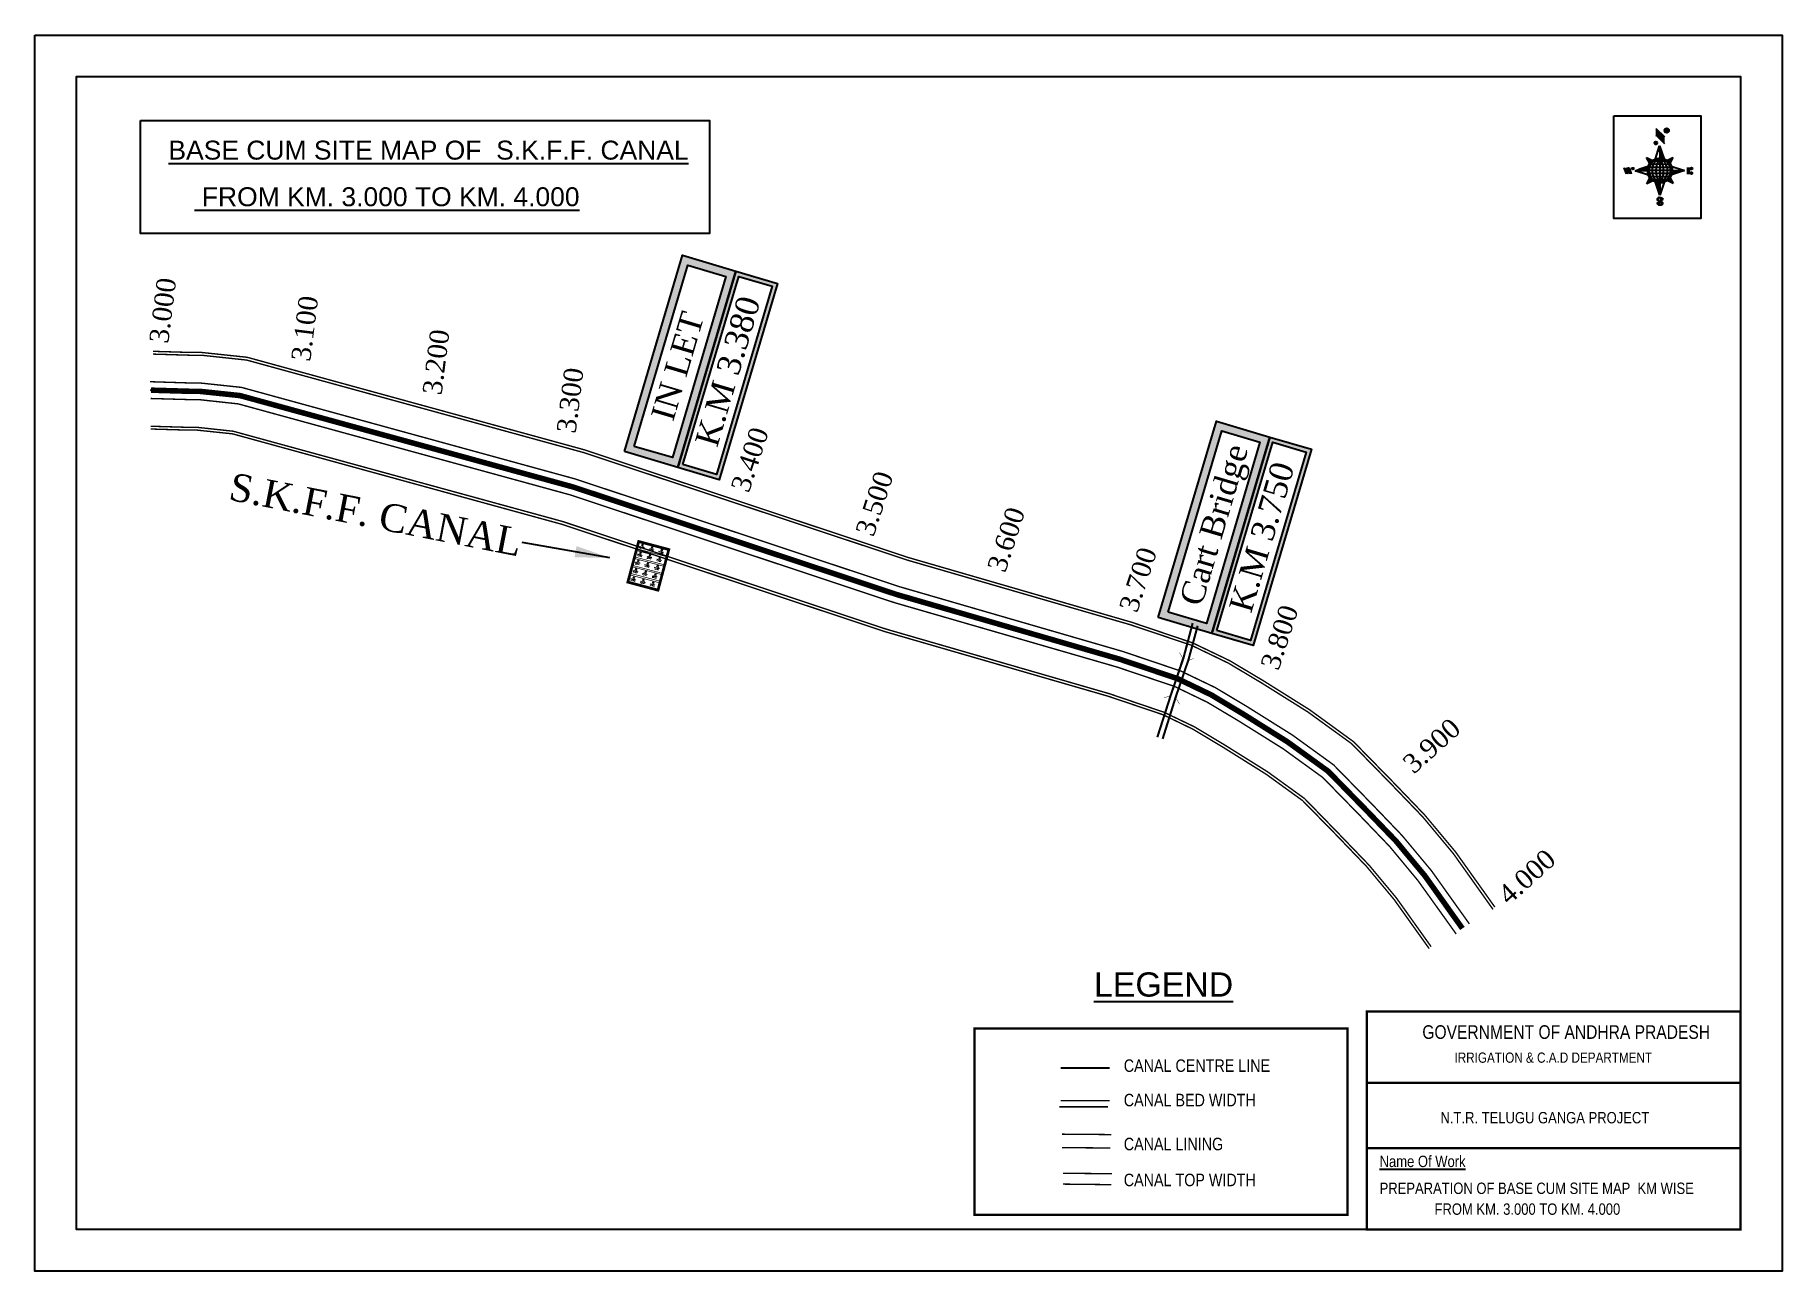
# Model space of a CAD drawing. Header units: inches. Extents: x 11 to 1271, y 9 to 900.
import ezdxf
from ezdxf.enums import TextEntityAlignment as Align

# ---------------------------------------------------------------- set-up
doc = ezdxf.new("R2010")
doc.units = ezdxf.units.IN
doc.header["$MEASUREMENT"] = 0
for name, color, linetype in [('AQUADUCT', 1, 'Continuous'), ('bed with', 5, 'Continuous'), ('BLOCK', 7, 'Continuous'), ('bord', 1, 'Continuous'), ('C LINE COO', 6, 'Continuous'), ('cahnige', 7, 'Continuous'), ('FRAME 025', 7, 'Continuous'), ('laying', 4, 'Continuous'), ('lining', 4, 'Continuous'), ('ROAD', 6, 'Continuous'), ('SLB', 11, 'Continuous'), ('TABLE', 7, 'Continuous'), ('TEXT', 7, 'Continuous'), ('TITLEBLOCK', 7, 'Continuous'), ('top of bund', 1, 'Continuous'), ('V', 6, 'Continuous'), ('ZSTU', 7, 'Continuous')]:
    doc.layers.add(name, color=color, linetype=linetype)
doc.styles.add('5mm', font='times.ttf', dxfattribs={"height": 3})
doc.styles.add('A', font='arial.ttf')
doc.styles.add('ARIALN', font='ARIALN.TTF')
doc.styles.get("Standard").update_dxf_attribs({"font": 'arial.ttf'})
doc.dimstyles.get("Standard").update_dxf_attribs({"dimtxt": 0.18, "dimasz": 0.18, "dimexe": 0.18, "dimexo": 0.0625, "dimgap": 0.09, "dimtad": 0, "dimtih": 1, "dimtoh": 1, "dimdec": 4, "dimzin": 0, "dimdsep": 46, "dimtxsty": 'Standard', "dimcen": 0.09, "dimadec": 0, "dimazin": 0, "dimtfac": 1, "dimtdec": 4, "dimtofl": 0, "dimtmove": 0, "dimatfit": 3, "dimfxl": 1, "dimtolj": 1, "dimtzin": 0, "dimarcsym": 0})
pattern_1 = [(267.297113149, (-8720374.938, 50637915.138), (10.5367255337, -0.497431438), [])]
pattern_2 = [(357.297113149, (-8720374.938, 50637915.138), (0.497431438, 10.5367255337), [])]

# ---------------------------------------------------------------- blocks, each defined once
blk = doc.blocks.new('IN')
at = {"layer": 'ZSTU'}
for points in [[(319839.5, 1602417.4), (319839.6, 1602417.3), (319839.5, 1602417.1), (319839.3, 1602417.3)], [(319839.5, 1602411.6), (319839.6, 1602411.5), (319839.5, 1602411.3), (319839.3, 1602411.5)], [(319839.5, 1602405.5), (319839.6, 1602405.4), (319839.5, 1602405.2), (319839.3, 1602405.4)], [(319846.6, 1602417.4), (319846.8, 1602417.3), (319846.6, 1602417.1), (319846.4, 1602417.3)], [(319846.6, 1602411.6), (319846.8, 1602411.5), (319846.6, 1602411.3), (319846.4, 1602411.5)], [(319846.6, 1602405.5), (319846.8, 1602405.4), (319846.6, 1602405.2), (319846.4, 1602405.4)], [(319853.9, 1602417.4), (319854.1, 1602417.3), (319853.9, 1602417.1), (319853.7, 1602417.3)], [(319853.9, 1602411.6), (319854.1, 1602411.5), (319853.9, 1602411.3), (319853.7, 1602411.5)], [(319853.9, 1602405.5), (319854.1, 1602405.4), (319853.9, 1602405.2), (319853.7, 1602405.4)], [(319839.5, 1602399.3), (319839.6, 1602399.1), (319839.5, 1602398.9), (319839.3, 1602399.1)], [(319839.5, 1602393.2), (319839.6, 1602393), (319839.5, 1602392.8), (319839.3, 1602393)], [(319846.6, 1602399.3), (319846.8, 1602399.1), (319846.6, 1602398.9), (319846.4, 1602399.1)], [(319846.6, 1602393.2), (319846.8, 1602393), (319846.6, 1602392.8), (319846.4, 1602393)], [(319853.9, 1602399.3), (319854.1, 1602399.1), (319853.9, 1602398.9), (319853.7, 1602399.1)], [(319853.9, 1602393.2), (319854.1, 1602393), (319853.9, 1602392.8), (319853.7, 1602393)]]:
    blk.add_hatch(color=4, dxfattribs=at).paths.add_polyline_path(points)
at = {"layer": 'ZSTU', "color": 9, "const_width": 2}
blk.add_lwpolyline([(319836.1, 1602418.7), (319858.6, 1602418.7), (319858.6, 1602388.4), (319836.1, 1602388.4)], close=True, dxfattribs=at)
at = {"layer": 'ZSTU', "color": 8, "const_width": 0.5}
for points in [[(319836.1, 1602413.3), (319858.6, 1602413.3)], [(319836.1, 1602412), (319858.6, 1602412)], [(319836.1, 1602407.2), (319858.6, 1602407.2)], [(319836.1, 1602406.1), (319858.6, 1602406.1)], [(319836.1, 1602400.9), (319858.6, 1602400.9)], [(319836.1, 1602399.9), (319858.6, 1602399.9)], [(319836.1, 1602395), (319858.6, 1602395)], [(319836.1, 1602393.8), (319858.6, 1602393.8)]]:
    blk.add_lwpolyline(points, dxfattribs=at)
at = {"layer": 'ZSTU', "color": 4, "const_width": 0.5}
for points in [[(319839.5, 1602417.1), (319838.5, 1602416.1)], [(319839.5, 1602411.3), (319838.5, 1602410.3)], [(319839.5, 1602405.2), (319838.5, 1602404.2)], [(319839.5, 1602417.1), (319840.5, 1602416.1)], [(319839.5, 1602414.2), (319839.5, 1602416.7)], [(319839.5, 1602411.3), (319840.5, 1602410.3)], [(319839.5, 1602408.4), (319839.5, 1602410.9)], [(319839.5, 1602405.2), (319840.5, 1602404.2)], [(319839.5, 1602402.3), (319839.5, 1602404.9)], [(319846.6, 1602417.1), (319845.6, 1602416.1)], [(319846.6, 1602411.3), (319845.6, 1602410.3)], [(319846.6, 1602405.2), (319845.6, 1602404.2)], [(319846.6, 1602417.1), (319847.7, 1602416.1)], [(319846.6, 1602411.3), (319847.7, 1602410.3)], [(319846.6, 1602405.2), (319847.7, 1602404.2)], [(319846.6, 1602414.2), (319846.6, 1602416.7)], [(319846.6, 1602408.4), (319846.6, 1602410.9)], [(319846.6, 1602402.3), (319846.6, 1602404.9)], [(319853.9, 1602417.1), (319852.9, 1602416.1)], [(319853.9, 1602411.3), (319852.9, 1602410.3)], [(319853.9, 1602405.2), (319852.9, 1602404.2)], [(319853.9, 1602417.1), (319855, 1602416.1)], [(319853.9, 1602414.2), (319853.9, 1602416.7)], [(319853.9, 1602411.3), (319855, 1602410.3)], [(319853.9, 1602408.4), (319853.9, 1602410.9)], [(319853.9, 1602405.2), (319855, 1602404.2)], [(319853.9, 1602402.3), (319853.9, 1602404.9)], [(319839.5, 1602398.9), (319838.5, 1602397.9)], [(319839.5, 1602392.8), (319838.5, 1602391.9)], [(319839.5, 1602398.9), (319840.5, 1602397.9)], [(319839.5, 1602396.1), (319839.5, 1602398.6)], [(319839.5, 1602392.8), (319840.5, 1602391.8)], [(319839.5, 1602390), (319839.5, 1602392.5)], [(319846.6, 1602398.9), (319845.6, 1602397.9)], [(319846.6, 1602392.8), (319845.6, 1602391.9)], [(319846.6, 1602398.9), (319847.7, 1602397.9)], [(319846.6, 1602392.8), (319847.7, 1602391.8)], [(319846.6, 1602396.1), (319846.6, 1602398.6)], [(319846.6, 1602390), (319846.6, 1602392.5)], [(319853.9, 1602398.9), (319852.9, 1602397.9)], [(319853.9, 1602392.8), (319852.9, 1602391.9)], [(319853.9, 1602398.9), (319855, 1602397.9)], [(319853.9, 1602396.1), (319853.9, 1602398.6)], [(319853.9, 1602392.8), (319855, 1602391.8)], [(319853.9, 1602390), (319853.9, 1602392.5)]]:
    blk.add_lwpolyline(points, dxfattribs=at)
at = {"layer": 'ZSTU', "color": 4}
for points in [[(319838.2, 1602415.2), (319838.2, 1602415.8)], [(319838.2, 1602409.4), (319838.2, 1602410)], [(319838.5, 1602414.2), (319838.5, 1602414.8)], [(319838.5, 1602408.4), (319838.5, 1602409)], [(319838.7, 1602409.4), (319838.7, 1602410)], [(319839.5, 1602417.4), (319839.6, 1602417.3), (319839.5, 1602417.1), (319839.3, 1602417.3), (319839.5, 1602417.4)], [(319839.5, 1602411.6), (319839.6, 1602411.5), (319839.5, 1602411.3), (319839.3, 1602411.5), (319839.5, 1602411.6)], [(319839.5, 1602405.5), (319839.6, 1602405.4), (319839.5, 1602405.2), (319839.3, 1602405.4), (319839.5, 1602405.5)], [(319840, 1602415.2), (319840, 1602415.8)], [(319840, 1602409.4), (319840, 1602410)], [(319840.4, 1602414.3), (319840.4, 1602414.9)], [(319840.4, 1602408.5), (319840.4, 1602409.1)], [(319840.7, 1602415.3), (319840.7, 1602415.9)], [(319840.7, 1602409.5), (319840.7, 1602410.1)], [(319845.4, 1602415.2), (319845.4, 1602415.8)], [(319845.4, 1602409.4), (319845.4, 1602410)], [(319845.6, 1602414.2), (319845.6, 1602414.8)], [(319845.6, 1602408.4), (319845.6, 1602409)], [(319845.8, 1602415.2), (319845.8, 1602415.7)], [(319845.8, 1602409.4), (319845.8, 1602410)], [(319846.6, 1602417.4), (319846.8, 1602417.3), (319846.6, 1602417.1), (319846.4, 1602417.3), (319846.6, 1602417.4)], [(319846.6, 1602411.6), (319846.8, 1602411.5), (319846.6, 1602411.3), (319846.4, 1602411.5), (319846.6, 1602411.6)], [(319846.6, 1602405.5), (319846.8, 1602405.4), (319846.6, 1602405.2), (319846.4, 1602405.4), (319846.6, 1602405.5)], [(319847.1, 1602415.2), (319847.1, 1602415.8)], [(319847.1, 1602409.4), (319847.1, 1602410)], [(319847.5, 1602414.3), (319847.5, 1602414.9)], [(319847.5, 1602408.5), (319847.5, 1602409.1)], [(319847.8, 1602415.3), (319847.8, 1602415.9)], [(319847.8, 1602409.5), (319847.8, 1602410.1)], [(319852.6, 1602415.2), (319852.6, 1602415.8)], [(319852.6, 1602409.4), (319852.6, 1602410)], [(319852.9, 1602414.2), (319852.9, 1602414.8)], [(319852.9, 1602408.4), (319852.9, 1602409)], [(319853.1, 1602415.2), (319853.1, 1602415.7)], [(319853.1, 1602409.4), (319853.1, 1602410)], [(319853.9, 1602417.4), (319854.1, 1602417.3), (319853.9, 1602417.1), (319853.7, 1602417.3), (319853.9, 1602417.4)], [(319853.9, 1602411.6), (319854.1, 1602411.5), (319853.9, 1602411.3), (319853.7, 1602411.5), (319853.9, 1602411.6)], [(319853.9, 1602405.5), (319854.1, 1602405.4), (319853.9, 1602405.2), (319853.7, 1602405.4), (319853.9, 1602405.5)], [(319854.4, 1602415.2), (319854.4, 1602415.8)], [(319854.4, 1602409.4), (319854.4, 1602410)], [(319854.8, 1602414.3), (319854.8, 1602414.9)], [(319854.8, 1602408.5), (319854.8, 1602409.1)], [(319855.1, 1602415.3), (319855.1, 1602415.9)], [(319855.1, 1602409.5), (319855.1, 1602410.1)], [(319838.2, 1602403.3), (319838.2, 1602403.9)], [(319838.2, 1602397), (319838.2, 1602397.6)], [(319838.5, 1602402.3), (319838.5, 1602402.9)], [(319838.5, 1602396.1), (319838.5, 1602396.7)], [(319838.7, 1602403.3), (319838.7, 1602403.9)], [(319838.7, 1602397), (319838.7, 1602397.6)], [(319839.5, 1602399.3), (319839.6, 1602399.1), (319839.5, 1602398.9), (319839.3, 1602399.1), (319839.5, 1602399.3)], [(319839.5, 1602393.2), (319839.6, 1602393), (319839.5, 1602392.8), (319839.3, 1602393), (319839.5, 1602393.2)], [(319840, 1602403.3), (319840, 1602403.9)], [(319840, 1602397), (319840, 1602397.6)], [(319840.4, 1602402.4), (319840.4, 1602403)], [(319840.4, 1602396.2), (319840.4, 1602396.7)], [(319840.7, 1602403.4), (319840.7, 1602404)], [(319840.7, 1602397.1), (319840.7, 1602397.7)], [(319845.4, 1602403.3), (319845.4, 1602403.9)], [(319845.4, 1602397), (319845.4, 1602397.6)], [(319845.6, 1602402.3), (319845.6, 1602402.9)], [(319845.6, 1602396.1), (319845.6, 1602396.7)], [(319845.8, 1602403.3), (319845.8, 1602403.9)], [(319845.8, 1602397), (319845.8, 1602397.6)], [(319846.6, 1602399.3), (319846.8, 1602399.1), (319846.6, 1602398.9), (319846.4, 1602399.1), (319846.6, 1602399.3)], [(319846.6, 1602393.2), (319846.8, 1602393), (319846.6, 1602392.8), (319846.4, 1602393), (319846.6, 1602393.2)], [(319847.1, 1602403.3), (319847.1, 1602403.9)], [(319847.1, 1602397), (319847.1, 1602397.6)], [(319847.5, 1602402.4), (319847.5, 1602403)], [(319847.5, 1602396.2), (319847.5, 1602396.7)], [(319847.8, 1602403.4), (319847.8, 1602404)], [(319847.8, 1602397.1), (319847.8, 1602397.7)], [(319852.6, 1602403.3), (319852.6, 1602403.9)], [(319852.6, 1602397), (319852.6, 1602397.6)], [(319852.9, 1602402.3), (319852.9, 1602402.9)], [(319852.9, 1602396.1), (319852.9, 1602396.7)], [(319853.1, 1602403.3), (319853.1, 1602403.9)], [(319853.1, 1602397), (319853.1, 1602397.6)], [(319853.9, 1602399.3), (319854.1, 1602399.1), (319853.9, 1602398.9), (319853.7, 1602399.1), (319853.9, 1602399.3)], [(319853.9, 1602393.2), (319854.1, 1602393), (319853.9, 1602392.8), (319853.7, 1602393), (319853.9, 1602393.2)], [(319854.4, 1602403.3), (319854.4, 1602403.9)], [(319854.4, 1602397), (319854.4, 1602397.6)], [(319854.8, 1602402.4), (319854.8, 1602403)], [(319854.8, 1602396.2), (319854.8, 1602396.7)], [(319855.1, 1602403.4), (319855.1, 1602404)], [(319855.1, 1602397.1), (319855.1, 1602397.7)], [(319838.2, 1602391), (319838.2, 1602391.6)], [(319838.5, 1602390), (319838.5, 1602390.6)], [(319838.7, 1602390.9), (319838.7, 1602391.5)], [(319840, 1602391), (319840, 1602391.6)], [(319840.4, 1602390.1), (319840.4, 1602390.7)], [(319840.7, 1602391.1), (319840.7, 1602391.7)], [(319845.4, 1602391), (319845.4, 1602391.6)], [(319845.6, 1602390), (319845.6, 1602390.6)], [(319845.8, 1602390.9), (319845.8, 1602391.5)], [(319847.1, 1602391), (319847.1, 1602391.6)], [(319847.5, 1602390.1), (319847.5, 1602390.7)], [(319847.8, 1602391.1), (319847.8, 1602391.7)], [(319852.6, 1602391), (319852.6, 1602391.6)], [(319852.9, 1602390), (319852.9, 1602390.6)], [(319853.1, 1602390.9), (319853.1, 1602391.5)], [(319854.4, 1602391), (319854.4, 1602391.6)], [(319854.8, 1602390.1), (319854.8, 1602390.7)], [(319855.1, 1602391.1), (319855.1, 1602391.7)]]:
    blk.add_lwpolyline(points, dxfattribs=at)
blk = doc.blocks.new('FGDFGDFG6YURT')
at = {"layer": 'ROAD', "color": 1, "linetype": 'Continuous', "lineweight": 25}
for points in [[(386103.5, 1482907.4, 0), (386134.5, 1482913, 0), (386162.3, 1482917.4, 0), (386187, 1482923.1, 0)], [(386104.2, 1482903.5, 0), (386135.2, 1482909.2, 0), (386163.1, 1482913.6, 0), (386187.9, 1482919.3, 0)], [(386104.3, 1482907.7, 0), (386135.3, 1482913.3, 0), (386163.2, 1482917.7, 0), (386188, 1482923.4, 0)]]:
    blk.add_polyline3d(points, dxfattribs=at)
at = {"layer": 'SLB'}
for points, const_width in [([(386161.8, 1482917.9), (386162.2, 1482917.9), (386164.8, 1482922)], 0.3), ([(386134.6, 1482913.4), (386134.2, 1482913.4), (386130.6, 1482916.6)], 0.3), ([(386134.8, 1482908.7), (386134.5, 1482908.7), (386131.9, 1482904.6)], 0.3), ([(386134.6, 1482913.4), (386148.2, 1482915.4), (386161.8, 1482917.9)], 0.5), ([(386161.9, 1482914.1), (386148.3, 1482911.6), (386134.8, 1482908.7)], 0.5), ([(386162, 1482918.2), (386148.4, 1482915.7), (386134.9, 1482912.9)], 0.5), ([(386161.9, 1482914.1), (386162.2, 1482914), (386165.9, 1482910.9)], 0.3)]:
    blk.add_lwpolyline(points, dxfattribs=dict(at, const_width=const_width))
blk = doc.blocks.new('*X5')
at = {"color": 0, "linetype": 'Continuous'}
for p, q in [((6321.6, 240.5), (6322.3, 241.2)), ((6321.6, 240.3), (6322.3, 241)), ((6321.6, 240.1), (6322.3, 240.8)), ((6321.6, 239.9), (6322.4, 240.7)), ((6321.6, 239.8), (6322.4, 240.6)), ((6321.6, 239.6), (6322.5, 240.5)), ((6321.6, 239.4), (6322.5, 240.3)), ((6321.6, 239.2), (6322.6, 240.2)), ((6321.7, 239.1), (6322.6, 240.1)), ((6321.8, 240.8), (6322.4, 241.4)), ((6321.8, 239), (6322.7, 240)), ((6321.8, 239), (6322.8, 239.9)), ((6321.9, 238.9), (6322.9, 239.8)), ((6322, 238.8), (6323, 239.7)), ((6322.1, 241.3), (6322.4, 241.6)), ((6322.1, 238.7), (6323.1, 239.6)), ((6322.2, 238.6), (6323.1, 239.6)), ((6322.3, 238.5), (6323.2, 239.5)), ((6322.4, 238.5), (6323.3, 239.4)), ((6322.5, 238.4), (6323.4, 239.3)), ((6322.7, 238.4), (6323.6, 239.3)), ((6322.8, 238.3), (6323.7, 239.2)), ((6322.9, 238.3), (6323.8, 239.1)), ((6323.1, 238.2), (6323.9, 239.1)), ((6323.2, 238.2), (6324, 239)), ((6323.3, 238.2), (6324.2, 239)), ((6323.5, 238.1), (6324.3, 238.9)), ((6323.7, 238.1), (6324.4, 238.9)), ((6323.8, 238.1), (6324.6, 238.8)), ((6324.1, 238.2), (6324.7, 238.8)), ((6324.3, 238.3), (6324.9, 238.8)), ((6324.6, 238.3), (6325.1, 238.8)), ((6324.8, 238.4), (6325.2, 238.8)), ((6325.1, 238.5), (6325.4, 238.8)), ((6325.4, 238.6), (6325.6, 238.8))]:
    blk.add_line(p, q, dxfattribs=at)
blk = doc.blocks.new('*X4')
at = {"color": 0, "linetype": 'Continuous'}
for p, q in [((6324.4, 240.3), (6324.5, 240.4)), ((6324.6, 240.3), (6324.8, 240.5)), ((6324.7, 240.2), (6325, 240.5)), ((6324.8, 240.2), (6325.2, 240.6)), ((6325, 240.1), (6325.5, 240.6)), ((6325.1, 240.1), (6325.6, 240.6)), ((6325.2, 240), (6325.8, 240.6)), ((6325.3, 240), (6326, 240.6)), ((6325.4, 239.9), (6326.1, 240.6)), ((6325.5, 239.8), (6326.2, 240.5)), ((6325.6, 239.8), (6326.3, 240.5)), ((6325.7, 239.7), (6326.5, 240.4)), ((6325.9, 239.6), (6326.6, 240.3)), ((6326, 239.5), (6326.7, 240.3)), ((6326, 239.4), (6326.8, 240.2)), ((6326.1, 239.3), (6327, 240.2)), ((6326.2, 239.3), (6327.1, 240.1)), ((6326.3, 239.2), (6327.1, 240)), ((6326.4, 239.1), (6327.2, 239.9)), ((6326.5, 239), (6327.3, 239.8)), ((6326.5, 238.9), (6327.4, 239.7)), ((6326.6, 238.8), (6327.5, 239.6)), ((6326.7, 238.7), (6327.5, 239.5)), ((6326.8, 238.6), (6327.6, 239.4)), ((6326.8, 238.5), (6327.7, 239.3)), ((6326.8, 236.5), (6327.4, 237)), ((6326.9, 238.3), (6327.8, 239.2)), ((6326.9, 238.2), (6327.9, 239.1)), ((6326.9, 236.8), (6327.6, 237.4)), ((6327, 238.1), (6327.8, 239)), ((6327, 237.9), (6327.8, 238.8)), ((6327, 237.8), (6327.8, 238.6)), ((6327, 237.6), (6327.8, 238.4)), ((6327, 237.4), (6327.8, 238.2)), ((6327, 237.3), (6327.8, 238)), ((6327, 237.1), (6327.8, 237.9))]:
    blk.add_line(p, q, dxfattribs=at)
blk = doc.blocks.new('H')
at = {"layer": 'bord', "extrusion": (0.000427885, 0.004792, 0.999988)}
h = blk.add_hatch(dxfattribs=at)
h.set_pattern_fill('LINE', color=8, scale=84.387686, angle=-2.7029, style=0)
h.set_pattern_definition(pattern_2)
h.paths.add_polyline_path([(-492, 786, -0.090992), (-448, 775), (-486, 912)])
h = blk.add_hatch(dxfattribs=at)
h.set_pattern_fill('LINE', color=8, scale=84.387686, angle=-92.7029, style=0)
h.set_pattern_definition(pattern_1)
h.paths.add_polyline_path([(-625, 665, -0.090992), (-615, 710), (-751, 671)])
h = blk.add_hatch(dxfattribs=at)
h.set_pattern_fill('LINE', color=8, scale=84.387686, angle=-92.7029, style=0)
h.set_pattern_definition(pattern_1)
h.paths.add_polyline_path([(-246, 647), (-372, 653, -0.090992), (-382, 609)])
h = blk.add_hatch(dxfattribs=at)
h.set_pattern_fill('LINE', color=8, scale=84.387686, angle=-2.7029, style=0)
h.set_pattern_definition(pattern_2)
h.paths.add_polyline_path([(-504, 533, -0.090992), (-549, 543), (-510, 406)])
for p, q in [((-516, 1087, -1217), (-432, 994, -1217)), ((-538, 774, -1216), (-487, 906, -1216)), ((-519, 1020, -1217), (-435, 927, -1216)), ((-487, 906, -1216), (-493, 780, -1216)), ((-487, 906, -1216), (-448, 769, -1216)), ((-627, 794, -1216), (-567, 760, -1216)), ((-627, 794, -1216), (-584, 747, -1215)), ((-599, 731, -1215), (-627, 794, -1216)), ((-421, 753, -1216), (-359, 781, -1216)), ((-359, 781, -1216), (-405, 739, -1216)), ((-359, 781, -1216), (-392, 721, -1215)), ((-865, 701, -1215), (-847, 638, -1215)), ((-847, 700, -1215), (-829, 637, -1215)), ((-829, 699, -1215), (-811, 636, -1215)), ((-829, 699, -1215), (-811, 698, -1215)), ((-811, 698, -1215), (-794, 635, -1215)), ((-752, 665, -1215), (-615, 704, -1215)), ((-752, 665, -1215), (-625, 659, -1215)), ((-619, 614, -1215), (-752, 665, -1215)), ((-639, 526, -1214), (-606, 585, -1215)), ((-639, 526, -1214), (-593, 568, -1215)), ((-577, 553, -1215), (-639, 526, -1214)), ((-371, 513, -1214), (-431, 546, -1215)), ((-371, 513, -1214), (-414, 560, -1215)), ((-399, 576, -1215), (-371, 513, -1214)), ((-246, 641, -1215), (-383, 603, -1215)), ((-379, 693, -1215), (-246, 641, -1215)), ((-373, 647, -1215), (-246, 641, -1215)), ((-213, 669, -1215), (-217, 601, -1215)), ((-197, 600, -1215), (-194, 668, -1215)), ((-511, 400, -1214), (-549, 537, -1214)), ((-460, 533, -1215), (-511, 400, -1214)), ((-505, 527, -1214), (-511, 400, -1214))]:
    blk.add_line(p, q, dxfattribs=at)
at = {"layer": 'bord', "color": 8, "linetype": 'ByBlock', "extrusion": (0.000427885, 0.004792, 0.999988)}
for p, q in [((-386, 711, -1215), (-605, 722, -1215)), ((-411, 744, -1216), (-578, 752, -1216)), ((-493, 780, -1216), (-505, 527, -1214)), ((-373, 647, -1215), (-625, 659, -1215)), ((-378, 616, -1215), (-623, 628, -1215)), ((-375, 679, -1215), (-620, 691, -1215)), ((-392, 585, -1215), (-611, 595, -1215)), ((-420, 555, -1215), (-587, 562, -1215))]:
    blk.add_line(p, q, dxfattribs=at)
at = {"layer": 'bord', "extrusion": (0.000427885, 0.004792, 0.999988), "elevation": -1212}
for points, const_width in [([(-522, 960), (-516, 1093)], 1.61), ([(-434, 933), (-428, 1066)], 1.61), ([(-870, 707), (-846, 706)], 0.642), ([(-829, 643), (-855, 644)], 0.642), ([(-829, 643), (-821, 678)], 0.642), ([(-811, 642), (-784, 641)], 0.642), ([(-793, 641), (-782, 694)], 0.642), ([(-177, 605), (-226, 607)], 0.706), ([(-223, 676), (-174, 673)], 0.706), ([(-195, 645), (-185, 644)], 0.706)]:
    blk.add_lwpolyline(points, dxfattribs=dict(at, const_width=const_width))
for points, const_width in [([(-414, 1073, 1), (-398, 1058, 1)], 22.3), ([(-530, 950, 1), (-520, 939, 1)], 14.8), ([(-776, 697, 1), (-769, 690, 1)], 8.9), ([(-180, 618, 1), (-173, 611, 1)], 9.79), ([(-178, 667, 1), (-171, 660, 1)], 9.79), ([(-490, 362, 1), (-498, 369, 1)], 11.1), ([(-525, 322, 1), (-533, 329, 1)], 11.1)]:
    blk.add_lwpolyline(points, format="xyb", close=True, dxfattribs=dict(at, const_width=const_width))
for points in [[(-537, 317), (-531, 310), (-520, 307), (-505, 307), (-494, 310), (-486, 318), (-487, 326), (-491, 333), (-494, 336), (-503, 341), (-522, 347), (-530, 352), (-534, 355), (-537, 363), (-537, 373), (-530, 381), (-520, 384), (-504, 384), (-493, 380), (-487, 373)], [(-522, 348), (-526, 354), (-528, 361), (-528, 371), (-526, 375), (-521, 381), (-515, 384)], [(-505, 307), (-499, 312), (-497, 319), (-497, 327), (-501, 335), (-509, 343)]]:
    blk.add_lwpolyline(points, dxfattribs=at)
at = {"layer": 'bord', "extrusion": (0.000427885, 0.004792, 0.999988)}
for centre, radius in [((-406, 1065, -1212), 22.3), ((-525, 944, -1212), 14.8), ((-498, 659, -1212), 127), ((-773, 694, -1212), 8.9), ((-177, 615, -1212), 9.79), ((-174, 663, -1212), 9.79), ((-494, 365, -1212), 11.1), ((-529, 325, -1212), 11.1)]:
    blk.add_circle(centre, radius, dxfattribs=at)
at = {"layer": 'bord', "color": 8, "linetype": 'ByBlock', "extrusion": (0.000427885, 0.004792, 0.999988)}
for centre, radius, start, end in [((-482, 658, -1212), 128, 94.9254, 259.6691), ((-437, 656, -1212), 141, 113.2864, 241.308), ((-316, 651, -1212), 222, 142.5892, 212.0053), ((-560, 662, -1212), 141, 293.2864, 61.308), ((-681, 668, -1212), 222, 322.5892, 32.0053), ((-515, 660, -1212), 128, 274.9254, 79.6691)]:
    blk.add_arc(centre, radius, start, end, dxfattribs=at)
at = {"layer": 'bord', "extrusion": (0.000427885, 0.004792, 0.999988)}
for points in [[(-516, 1093, -1212), (-431, 1000, -1212), (-519, 1026, -1212), (-434, 933, -1212)], [(-864, 707, -1212), (-846, 706, -1212), (-846, 644, -1212), (-829, 643, -1212)], [(-829, 705, -1212), (-811, 704, -1212), (-811, 642, -1212), (-793, 641, -1212)], [(-193, 674, -1212), (-197, 606, -1212), (-213, 675, -1212), (-216, 607, -1212)]]:
    blk.add_solid(points, dxfattribs=at)
at = {"layer": 'bord', "extrusion": (0.000427885, 0.004792, 0.999988), "xscale": 7.977342409717546, "yscale": 7.977342408231451, "zscale": 7.977342408476333, "rotation": 138.0840426661453}
for name, p in [('*X4', (38301, -31929, -1212)), ('*X5', (38314, -31951, -1212))]:
    blk.add_blockref(name, p, dxfattribs=at)
blk = doc.blocks.new('KKKK')
at = {"layer": 'cahnige', "color": 1, "style": '5mm'}
blk.add_text('S.K.F.F. CANAL', height=20, rotation=19.1758, dxfattribs=at).set_placement((317677.4, 1602113.8))
at = {"layer": 'ZSTU', "color": 1}
blk.add_leader([(317936.6, 1602216.4), (317876.5, 1602194.2)], dimstyle='Standard', override={"dimasz": 25, "dimgap": 0.09, "dimtad": 0}, dxfattribs=at)

msp = doc.modelspace()

# ---------------------------------------------------------------- hatches: boundary and pattern name
at = {"layer": 'C LINE COO'}
h = msp.add_hatch(color=135, dxfattribs=at)
h.set_gradient(color1=(141, 177, 78), color2=(107, 135, 59), one_color=1, tint=0.38)
h.paths.add_polyline_path([(443, 603.2), (481.6, 733.8), (509.2, 725.6), (470.6, 595.1)], flags=16)
h.paths.add_polyline_path([(435.9, 599.4), (477.8, 740.9), (516.3, 729.5), (474.5, 588)])
h = msp.add_hatch(color=200, dxfattribs=at)
h.paths.add_polyline_path([(478.2, 590), (518.4, 725.7), (542.5, 718.6), (502.4, 582.9)], flags=16)
h.paths.add_polyline_path([(474.5, 588), (516.3, 729.5), (546.3, 720.6), (504.4, 579.1)])
h = msp.add_hatch(color=135, dxfattribs=at)
h.set_gradient(color1=(141, 177, 78), color2=(107, 135, 59), one_color=1, tint=0.38)
h.paths.add_polyline_path([(828.1, 483.7), (866.7, 614.3), (894.3, 606.1), (855.7, 475.5)], flags=16)
h.paths.add_polyline_path([(821, 479.8), (862.9, 621.4), (901.4, 609.9), (859.6, 468.4)])
h = msp.add_hatch(color=200, dxfattribs=at)
h.paths.add_polyline_path([(863.3, 470.5), (903.5, 606.2), (927.6, 599), (887.4, 463.3)], flags=16)
h.paths.add_polyline_path([(859.6, 468.4), (901.4, 609.9), (931.4, 601.1), (889.5, 459.6)])

# ---------------------------------------------------------------- linework, layer by layer
at = {"linetype": 'ByBlock'}
for points in [[(10.8, 899.7), (1270.8, 899.7), (1270.8, 8.7), (10.8, 8.7)], [(1240.8, 38.7), (40.8, 38.7), (40.8, 869.7), (1240.8, 869.7)]]:
    msp.add_lwpolyline(points, close=True, dxfattribs=at)
at = {"linetype": 'ByBlock', "elevation": -0.1}
msp.add_lwpolyline([(1149.6, 841.5), (1212.2, 841.5), (1212.2, 767.4), (1149.6, 767.4)], close=True, dxfattribs=at)
at = {"layer": 'bed with', "const_width": 1}
for points in [[(1045.3, 259), (1017.9, 297.4), (996.7, 322.8), (974.6, 345.8), (947.4, 373.6), (917.7, 395.1), (885, 415.6), (862.1, 429.3), (837.3, 441.2), (795.2, 455.4), (634.1, 502.1), (400.8, 579.6), (159.8, 645.7), (129.7, 648.9), (122.1, 648.9), (93.9, 649.8)], [(1035.8, 251.7), (1008.4, 290), (987.8, 314.8), (966, 337.5), (939.6, 364.5), (911, 385.2), (878.7, 405.4), (856.4, 418.7), (832.8, 430.1), (791.6, 444), (630.5, 490.6), (397.3, 568.1), (157.5, 633.8), (129, 636.9), (121.9, 636.9), (94.4, 637.7)], [(784.8, 127.1), (782.8, 127.1), (750, 127.1), (749.7, 127.1)], [(785.9, 131.5), (782.8, 131.5), (750.6, 131.5)]]:
    msp.add_lwpolyline(points, dxfattribs=at)
at = {"layer": 'BLOCK', "color": 4}
for p in [(94.6, 643.7), (192.8, 630.4), (289.2, 604), (385.7, 577.5), (503.3, 539.2), (598.2, 507.7), (693.8, 478.5), (789.9, 450.7), (881.5, 410.7)]:
    msp.add_point(p, dxfattribs=at)
at = {"layer": 'C LINE COO', "color": 105}
for points in [[(435.9, 599.4), (477.8, 740.9), (516.3, 729.5), (474.5, 588)], [(443, 603.2), (481.6, 733.8), (509.2, 725.6), (470.6, 595.1)], [(821, 479.8), (862.9, 621.4), (901.4, 609.9), (859.6, 468.4)], [(828.1, 483.7), (866.7, 614.3), (894.3, 606.1), (855.7, 475.5)]]:
    msp.add_lwpolyline(points, close=True, dxfattribs=at)
at = {"layer": 'C LINE COO', "const_width": 4}
msp.add_lwpolyline([(1040.3, 255.7), (1013.2, 293.7), (992.3, 318.8), (970.3, 341.6), (943.5, 369), (914.3, 390.1), (881.8, 410.5), (859.3, 424), (835, 435.7), (793.4, 449.7), (632.3, 496.4), (399, 573.9), (158.7, 639.8), (129.3, 642.9), (122, 642.9), (94.6, 643.7)], dxfattribs=at)
at = {"layer": 'C LINE COO', "color": 6}
for p in [(462.3, 552.8), (835.5, 435.4)]:
    msp.add_point(p, dxfattribs=at)
at = {"layer": 'FRAME 025', "lineweight": -3, "const_width": 1.64}
for points in [[(971.4, 195.8), (1240.8, 195.8), (1240.8, 38.7), (971.4, 38.7)], [(688.4, 183.6), (957.5, 183.6), (957.5, 49.3), (688.4, 49.3)]]:
    msp.add_lwpolyline(points, close=True, dxfattribs=at)
for points in [[(971.4, 144.5), (1240.8, 144.5)], [(971.4, 97.4), (1240.8, 97.4)], [(971.4, 38.7), (1240.8, 38.7)]]:
    msp.add_lwpolyline(points, dxfattribs=at)
at = {"layer": 'lining', "const_width": 1}
for points in [[(1062.4, 269.4), (1033.8, 309.6), (1011.7, 336.1), (989, 359.7), (960.5, 388.8), (928.9, 411.7), (895.4, 432.7), (871.6, 446.9), (844.9, 459.8), (801.2, 474.5), (640, 521.2), (406.6, 598.7), (163.5, 665.4), (130.8, 668.9), (122.5, 668.9), (95.9, 669.7)], [(1017.7, 242.6), (992.6, 277.8), (972.9, 301.4), (951.6, 323.5), (926.5, 349.3), (899.8, 368.6), (868.3, 388.3), (846.9, 401.1), (825.2, 411.5), (785.7, 424.9), (624.6, 471.5), (391.5, 549), (153.8, 614.1), (127.9, 616.9), (121.6, 616.9), (94.3, 617.7)], [(751.6, 107.4), (776.4, 107.2), (787, 107.1)], [(751.6, 97.7), (778.5, 97.5), (786.5, 97.4)]]:
    msp.add_lwpolyline(points, dxfattribs=at)
at = {"layer": 'top of bund', "color": 1, "const_width": 1}
for points in [[(1063.7, 271.1), (1035.4, 310.8), (1013.1, 337.5), (990.4, 361.1), (961.8, 390.3), (930, 413.4), (896.5, 434.4), (872.5, 448.7), (845.6, 461.6), (801.8, 476.4), (640.6, 523.1), (407.1, 600.7), (163.9, 667.4), (130.9, 670.9), (122.5, 670.9), (96, 671.7)], [(1016.3, 241.2), (991, 276.6), (971.4, 300.1), (950.2, 322.2), (925.1, 347.8), (898.7, 366.9), (867.2, 386.6), (846, 399.3), (824.5, 409.7), (785.1, 423), (624, 469.6), (390.9, 547), (153.4, 612.2), (127.8, 614.9), (121.5, 614.9), (94.2, 615.7)]]:
    msp.add_lwpolyline(points, dxfattribs=at)
at = {"layer": 'top of bund', "const_width": 1}
for points in [[(752.2, 79.2), (776.8, 79), (787.6, 78.9)], [(787.2, 71.1), (779.2, 71.1), (752.3, 71.4)]]:
    msp.add_lwpolyline(points, dxfattribs=at)
at = {"layer": 'V', "color": 6, "const_width": 0.229}
msp.add_lwpolyline([(785.8, 155.1), (783.2, 155.1), (750.6, 155.1)], dxfattribs=at)
at = {"layer": 'V', "color": 6}
msp.add_lwpolyline([(750.6, 155.1), (785.8, 155.1)], dxfattribs=at)
at = {"layer": 'ZSTU'}
msp.add_lwpolyline([(86.9, 838), (497.3, 838), (497.3, 756.7), (86.9, 756.7)], close=True, dxfattribs=at)
at = {"layer": 'ZSTU', "color": 200}
for points in [[(474.5, 588), (516.3, 729.5), (546.3, 720.6), (504.4, 579.1)], [(478.2, 590), (518.4, 725.7), (542.5, 718.6), (502.4, 582.9)], [(859.6, 468.4), (901.4, 609.9), (931.4, 601.1), (889.5, 459.6)], [(863.3, 470.5), (903.5, 606.2), (927.6, 599), (887.4, 463.3)]]:
    msp.add_lwpolyline(points, close=True, dxfattribs=at)

# ---------------------------------------------------------------- block references
at = {"layer": 'AQUADUCT', "color": 1, "xscale": 0.0703495379661093, "yscale": 0.07034953800030053, "zscale": 0.07034953795990817, "rotation": 3.078330607406165}
msp.add_blockref('H', (1220.2, 758, 85.4), dxfattribs=at)
at = {"layer": 'laying', "color": 1, "linetype": 'ByBlock', "rotation": 62.13733883288945}
msp.add_blockref('FGDFGDFG6YURT', (1131368.1, -1033991.5), dxfattribs=at)
at = {"layer": 'ZSTU'}
for name, p, rotation in [('KKKK', (-1081335.3, -1223395), 329.7518364477716), ('IN', (-721519.1, -1465346.3), 345.0668209057874)]:
    msp.add_blockref(name, p, dxfattribs=dict(at, rotation=rotation))

# ---------------------------------------------------------------- texts
at = {"layer": 'cahnige', "style": '5mm'}
for s, rotation, p in [('3.000', 82.8383, (106.9, 676.9)), ('3.100', 82.8383, (209.3, 663.9)), ('3.200', 82.8383, (304, 639.7)), ('3.300', 82.8383, (400.7, 612.1)), ('3.400', 71.8845, (525.6, 569.1)), ('3.500', 71.8845, (615.5, 537.4)), ('3.600', 71.8845, (710.5, 511.5)), ('3.700', 71.8845, (805.6, 482.6)), ('3.800', 71.8845, (907.6, 441)), ('3.900', 42.0232, (1005.2, 366.5)), ('4.000', 42.0232, (1073.8, 272.1))]:
    msp.add_text(s, height=13.88, rotation=rotation, dxfattribs=at).set_placement(p)
at = {"layer": 'TABLE', "extrusion": (0.000201441, 0.004807, 0.999988), "style": 'A'}
msp.add_text('%%ULEGEND', height=17.48, rotation=359.9999, dxfattribs=at).set_placement((824.8, 215.3, 1.2), align=Align.MIDDLE)
at = {"layer": 'TEXT', "color": 6}
for s, p in [('%%UBASE CUM SITE MAP OF  S.K.F.F. CANAL', (107.1, 809.9)), ('%%U FROM KM. 3.000 TO KM. 4.000', (125.9, 776.3))]:
    msp.add_text(s, height=13.655, dxfattribs=at).set_placement(p)
at = {"layer": 'TITLEBLOCK', "extrusion": (0.000201441, 0.004807, 0.999988), "style": 'ARIALN'}
for s, height, p in [('GOVERNMENT OF ANDHRA PRADESH ', 9.822, (1011.4, 176.1, -0.2)), ('IRRIGATION & C.A.D DEPARTMENT', 7.366, (1034.6, 158.9, -0.2)), ('CANAL CENTRE LINE', 9.013, (796.1, 152.3, 0.9)), ('CANAL BED WIDTH', 9.013, (796.1, 127.5, 0.8)), ('N.T.R. TELUGU GANGA PROJECT', 8.185, (1024.5, 115.2, -0.2)), ('CANAL LINING', 9.013, (796.1, 95.8, 0.6)), ('%%UName Of Work', 8.185, (980.6, 83.7, -0.3)), ('CANAL TOP WIDTH', 9.013, (796.1, 69.9, 0.5)), ('PREPARATION OF BASE CUM SITE MAP  KM WISE', 8.185, (980.6, 64.3, -0.4))]:
    msp.add_text(s, height=height, rotation=359.9999, dxfattribs=at).set_placement(p)
at = {"layer": 'TITLEBLOCK', "style": 'ARIALN'}
msp.add_text(' FROM KM. 3.000 TO KM. 4.000', height=8.185, rotation=359.9999, dxfattribs=at).set_placement((1017.6, 49.3))
at = {"layer": 'ZSTU', "style": '5mm'}
for s, height, p in [('K.M 3.380', 16.84, (502.8, 601.8)), ('IN LET', 16.84, (471, 620.4)), ('Cart Bridge', 16.843, (852.1, 487.1)), ('K.M 3.750', 16.84, (887.9, 482.3))]:
    msp.add_text(s, height=height, rotation=73.5202, dxfattribs=at).set_placement(p)

doc.saveas('drawing.dxf')
